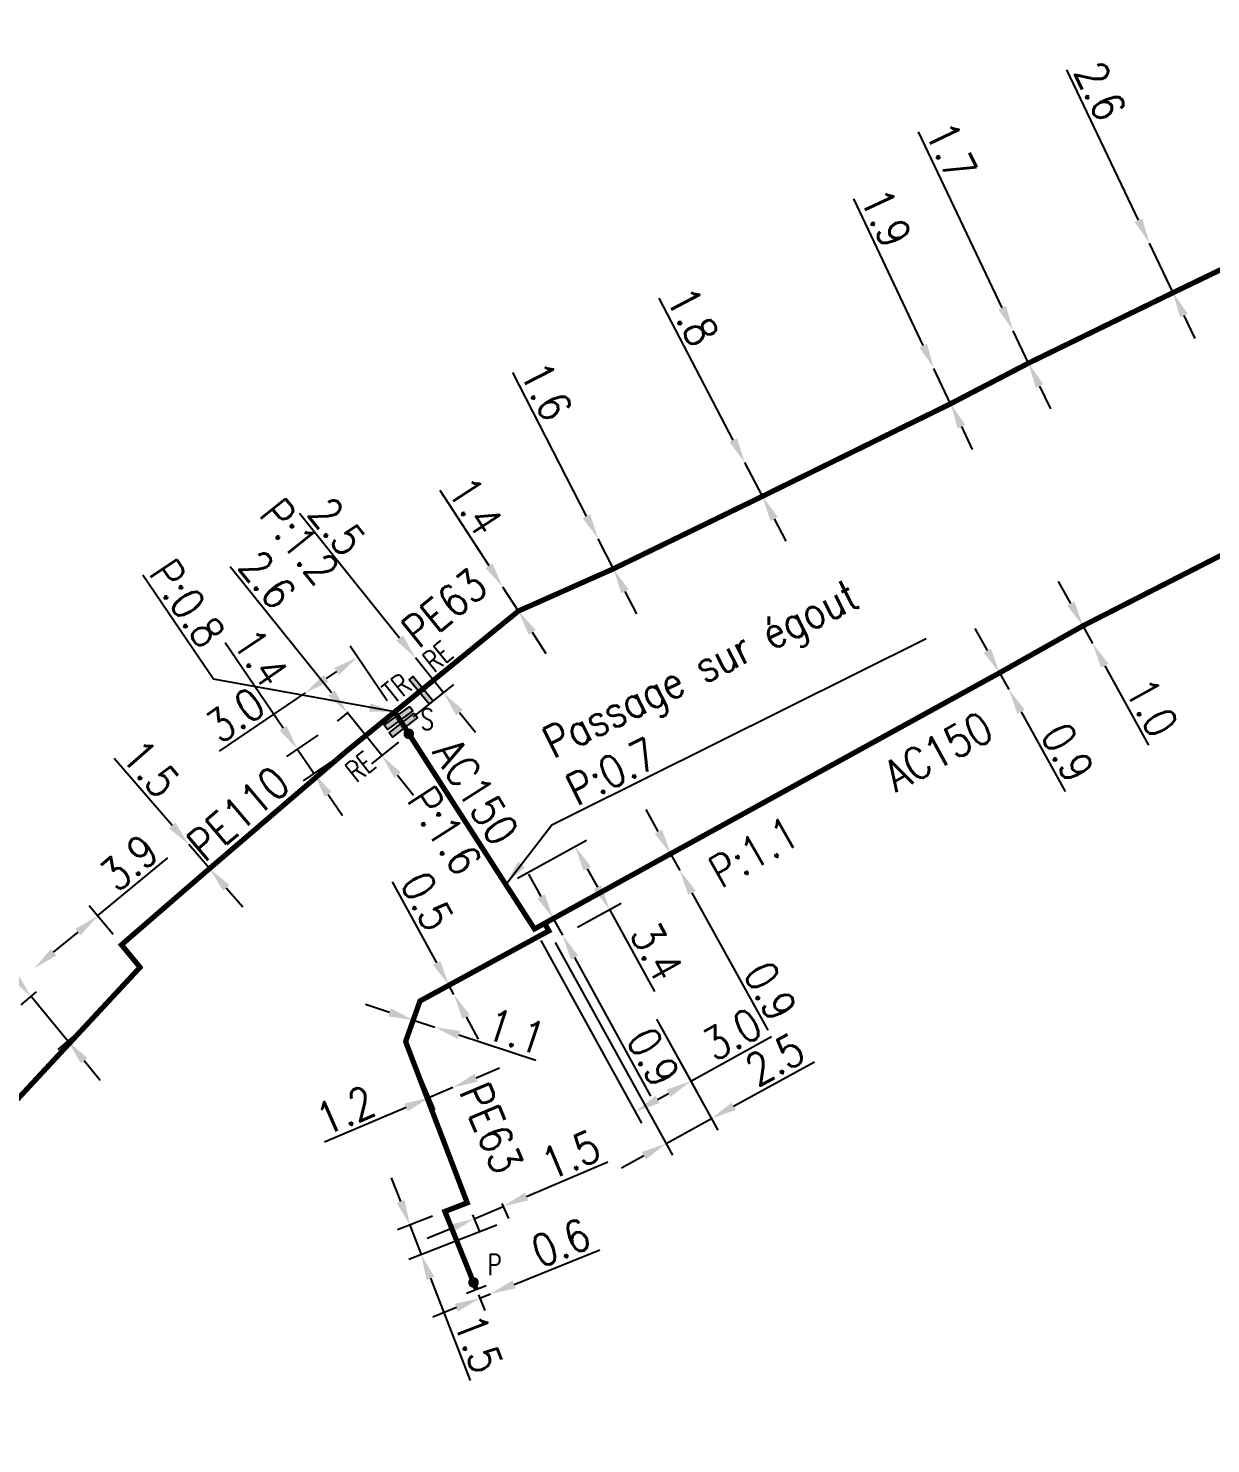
# Model space of a CAD drawing. Header units: millimetres. Extents: x 160996 to 162003, y 120996 to 122000.
# Drawn here: x 161482.6 to 161538.6, y 121454.3 to 121521.2 of the extents above; entities that cross this region are included whole.
import ezdxf
from ezdxf.enums import TextEntityAlignment as Align

# ---------------------------------------------------------------- set-up
doc = ezdxf.new("R2010")
doc.units = ezdxf.units.MM
doc.header["$PDMODE"] = 34
doc.linetypes.add('L_100_AP', pattern=[14, 10, -1.5, 1, -1.5])
doc.linetypes.add('L_100_PE', pattern=[14, 10, -1.5, 1, -1.5])
doc.layers.get('0').update_dxf_attribs({"linetype": 'CONTINUOUS'})
doc.layers.get('Defpoints').update_dxf_attribs({"linetype": 'CONTINUOUS'})
for name, color, linetype in [('L_140', 3, 'CONTINUOUS'), ('L_300', 7, 'CONTINUOUS'), ('L_340', 7, 'CONTINUOUS')]:
    doc.layers.add(name, color=color, linetype=linetype)
doc.styles.add('G_ROMANS', font='ROMANS.SHX', dxfattribs={"width": 0.75})
doc.styles.get("Standard").update_dxf_attribs({"font": 'romans.shx', "width": 0.85})
doc.dimstyles.get("Standard").update_dxf_attribs({"dimtxt": 1.5, "dimasz": 1.2, "dimexe": 0.625, "dimexo": 0.625, "dimgap": 0.25, "dimtad": 1, "dimdec": 1, "dimzin": 0, "dimdsep": 46, "dimtxsty": 'Standard', "dimcen": -0.5, "dimadec": 0, "dimazin": 0, "dimtfac": 1, "dimtdec": 1, "dimtmove": 0, "dimatfit": 3, "dimfxl": 0, "dimtolj": 1, "dimtzin": 0, "dimarcsym": 0})

# ---------------------------------------------------------------- blocks, each defined once
blk = doc.blocks.new('L_340_07')
at = {"color": 0, "linetype": 'Continuous', "const_width": 0.25, "flags": 128}
blk.add_lwpolyline([(0, 0), (0.35, 0)], dxfattribs=at)
at = {"color": 0, "linetype": 'Continuous', "flags": 128}
blk.add_lwpolyline([(0.35, -0.5), (0.35, 0.5)], dxfattribs=at)
at = {"color": 0, "linetype": 'Continuous', "width": 0.75, "flags": 3}
for tag, p in [('DEF_LEG', (0.723, -3.465)), ('DEF_COUP', (0.723, -5.965)), ('DEF_TYPE', (0.723, -8.465))]:
    blk.add_attdef(tag, text='', height=1.2, dxfattribs=at).set_placement(p, align=Align.MIDDLE)
blk = doc.blocks.new('L_340_20')
at = {"linetype": 'Continuous'}
blk.add_hatch(color=0, dxfattribs=at).paths.add_polyline_path([(0.125, 0.75), (-0.125, 0.75), (-0.125, -0.75), (0.125, -0.75)])
at = {"color": 0, "linetype": 'Continuous'}
blk.add_lwpolyline([(-0.125, 0.75), (0.125, 0.75), (0.125, -0.75), (-0.125, -0.75)], close=True, dxfattribs=at)
at = {"color": 0, "linetype": 'Continuous', "width": 0.75}
for tag, height, flags, p in [('RE', 1, 8, (0, 1.867)), ('DEF_LEG', 1.2, 3, (0, -5)), ('DEF_COUP', 1.2, 3, (0, -7.5)), ('DEF_TYPE', 1.2, 3, (0, -10))]:
    blk.add_attdef(tag, text='', height=height, dxfattribs=dict(at, flags=flags)).set_placement(p, align=Align.MIDDLE)
blk = doc.blocks.new('L_340_19')
at = {"linetype": 'Continuous'}
blk.add_hatch(color=0, dxfattribs=at).paths.add_polyline_path([(0.125, 0.75), (-0.125, 0.75), (-0.125, -0.75), (0.125, -0.75)])
at = {"color": 0, "linetype": 'Continuous'}
blk.add_lwpolyline([(-0.125, 0.75), (0.125, 0.75), (0.125, -0.75), (-0.125, -0.75)], close=True, dxfattribs=at)
at = {"color": 0, "linetype": 'Continuous', "width": 0.75}
for tag, height, flags, p in [('TR', 1, 8, (0, 1.981)), ('DEF_LEG', 1.2, 3, (0, -5)), ('DEF_COUP', 1.2, 3, (0, -7.5)), ('DEF_TYPE', 1.2, 3, (0, -10))]:
    blk.add_attdef(tag, text='', height=height, dxfattribs=dict(at, flags=flags)).set_placement(p, align=Align.MIDDLE)
blk = doc.blocks.new('*D924')
at = {"layer": 'Defpoints', "color": 0, "linetype": 'Continuous', "transparency": 16777216}
for p in [(161535.705, 121511.066), (161535.705, 121511.066), (161536.823, 121508.718)]:
    blk.add_point(p, dxfattribs=at)
at = {"layer": 'L_140', "color": 0, "linetype": 'Continuous', "lineweight": -2, "transparency": 16777216}
for p, q in [((161535.188, 121512.149), (161531.798, 121519.265)), ((161536.269, 121511.335), (161536.269, 121511.335)), ((161536.823, 121508.718), (161535.705, 121511.066)), ((161537.387, 121508.987), (161537.387, 121508.987)), ((161537.339, 121507.635), (161537.855, 121506.552))]:
    blk.add_line(p, q, dxfattribs=at)
at = {"layer": 'L_140', "color": 0, "linetype": 'Continuous', "transparency": 16777216}
for points in [[(161535.369, 121512.235), (161535.008, 121512.063), (161535.705, 121511.066)], [(161537.52, 121507.721), (161537.158, 121507.549), (161536.823, 121508.718)]]:
    blk.add_solid(points, dxfattribs=at)
at = {"layer": 'L_140', "color": 0, "linetype": 'Continuous', "transparency": 16777216, "insert": (161533.383, 121518.263), "char_height": 1.5, "attachment_point": 5, "rotation": 295.47544}
blk.add_mtext('\\A1;2.6', dxfattribs=at)
blk = doc.blocks.new('*D925')
at = {"layer": 'Defpoints', "color": 0, "linetype": 'Continuous', "transparency": 16777216}
for p in [(161529.257, 121506.921), (161529.257, 121506.921), (161529.987, 121505.386)]:
    blk.add_point(p, dxfattribs=at)
at = {"layer": 'L_140', "color": 0, "linetype": 'Continuous', "lineweight": -2, "transparency": 16777216}
for p, q in [((161528.741, 121508.004), (161524.777, 121516.336)), ((161528.693, 121506.652), (161528.693, 121506.652)), ((161529.987, 121505.386), (161529.257, 121506.921)), ((161529.423, 121505.117), (161529.423, 121505.117)), ((161530.503, 121504.302), (161531.019, 121503.218))]:
    blk.add_line(p, q, dxfattribs=at)
at = {"layer": 'L_140', "color": 0, "linetype": 'Continuous', "transparency": 16777216}
for points in [[(161528.922, 121508.09), (161528.561, 121507.918), (161529.257, 121506.921)], [(161530.684, 121504.388), (161530.322, 121504.216), (161529.987, 121505.386)]]:
    blk.add_solid(points, dxfattribs=at)
at = {"layer": 'L_140', "color": 0, "linetype": 'Continuous', "transparency": 16777216, "insert": (161526.322, 121515.416), "char_height": 1.5, "attachment_point": 5, "rotation": 295.44644}
blk.add_mtext('\\A1;1.7', dxfattribs=at)
blk = doc.blocks.new('*D926')
at = {"layer": 'Defpoints', "color": 0, "linetype": 'Continuous', "transparency": 16777216}
for p in [(161525.507, 121505.136), (161525.507, 121505.136), (161526.298, 121503.464)]:
    blk.add_point(p, dxfattribs=at)
at = {"layer": 'L_140', "color": 0, "linetype": 'Continuous', "lineweight": -2, "transparency": 16777216}
for p, q in [((161524.994, 121506.221), (161521.711, 121513.16)), ((161526.298, 121503.464), (161525.507, 121505.136)), ((161525.733, 121503.197), (161525.733, 121503.197)), ((161526.811, 121502.379), (161527.324, 121501.294))]:
    blk.add_line(p, q, dxfattribs=at)
at = {"layer": 'L_140', "color": 0, "linetype": 'Continuous', "transparency": 16777216}
for points in [[(161525.174, 121506.306), (161524.813, 121506.135), (161525.507, 121505.136)], [(161526.992, 121502.465), (161526.63, 121502.293), (161526.298, 121503.464)]]:
    blk.add_solid(points, dxfattribs=at)
at = {"layer": 'L_140', "color": 0, "linetype": 'Continuous', "transparency": 16777216, "insert": (161523.241, 121512.264), "char_height": 1.5, "attachment_point": 5, "rotation": 295.31591}
blk.add_mtext('\\A1;1.9', dxfattribs=at)
blk = doc.blocks.new('*D927')
at = {"layer": 'Defpoints', "color": 0, "linetype": 'Continuous', "transparency": 16777216}
for p in [(161516.557, 121500.678), (161516.557, 121500.678), (161517.388, 121499.082)]:
    blk.add_point(p, dxfattribs=at)
at = {"layer": 'L_140', "color": 0, "linetype": 'Continuous', "lineweight": -2, "transparency": 16777216}
for p, q in [((161516.003, 121501.743), (161512.507, 121508.462)), ((161517.388, 121499.082), (161516.557, 121500.678)), ((161517.942, 121498.017), (161518.496, 121496.953))]:
    blk.add_line(p, q, dxfattribs=at)
at = {"layer": 'L_140', "color": 0, "linetype": 'Continuous', "transparency": 16777216}
for points in [[(161516.181, 121501.835), (161515.826, 121501.65), (161516.557, 121500.678)], [(161518.119, 121498.109), (161517.765, 121497.925), (161517.388, 121499.082)]]:
    blk.add_solid(points, dxfattribs=at)
at = {"layer": 'L_140', "color": 0, "linetype": 'Continuous', "transparency": 16777216, "insert": (161514.084, 121507.597), "char_height": 1.5, "attachment_point": 5, "rotation": 297.49197}
blk.add_mtext('\\A1;1.8', dxfattribs=at)
blk = doc.blocks.new('*D928')
at = {"layer": 'Defpoints', "color": 0, "linetype": 'Continuous', "transparency": 16777216}
for p in [(161509.609, 121497.076), (161509.609, 121497.076), (161510.338, 121495.652)]:
    blk.add_point(p, dxfattribs=at)
at = {"layer": 'L_140', "color": 0, "linetype": 'Continuous', "lineweight": -2, "transparency": 16777216}
for p, q in [((161509.062, 121498.144), (161505.583, 121504.938)), ((161510.338, 121495.652), (161509.609, 121497.076)), ((161510.885, 121494.584), (161511.432, 121493.516))]:
    blk.add_line(p, q, dxfattribs=at)
at = {"layer": 'L_140', "color": 0, "linetype": 'Continuous', "transparency": 16777216}
for points in [[(161509.24, 121498.235), (161508.884, 121498.053), (161509.609, 121497.076)], [(161511.063, 121494.675), (161510.707, 121494.493), (161510.338, 121495.652)]]:
    blk.add_solid(points, dxfattribs=at)
at = {"layer": 'L_140', "color": 0, "linetype": 'Continuous', "transparency": 16777216, "insert": (161507.155, 121504.063), "char_height": 1.5, "attachment_point": 5, "rotation": 297.1117}
blk.add_mtext('\\A1;1.6', dxfattribs=at)
blk = doc.blocks.new('*D929')
at = {"layer": 'Defpoints', "color": 0, "linetype": 'Continuous', "transparency": 16777216}
for p in [(161505.104, 121494.785), (161505.104, 121494.785), (161505.84, 121493.653)]:
    blk.add_point(p, dxfattribs=at)
at = {"layer": 'L_140', "color": 0, "linetype": 'Continuous', "lineweight": -2, "transparency": 16777216}
for p, q in [((161504.451, 121495.792), (161502.137, 121499.357)), ((161505.84, 121493.653), (161505.104, 121494.785)), ((161505.315, 121493.313), (161505.315, 121493.313)), ((161506.493, 121492.647), (161507.146, 121491.64))]:
    blk.add_line(p, q, dxfattribs=at)
at = {"layer": 'L_140', "color": 0, "linetype": 'Continuous', "transparency": 16777216}
for points in [[(161504.619, 121495.901), (161504.283, 121495.683), (161505.104, 121494.785)], [(161506.661, 121492.755), (161506.325, 121492.538), (161505.84, 121493.653)]]:
    blk.add_solid(points, dxfattribs=at)
at = {"layer": 'L_140', "color": 0, "linetype": 'Continuous', "transparency": 16777216, "insert": (161503.806, 121498.622), "char_height": 1.5, "attachment_point": 5, "rotation": 302.99059}
blk.add_mtext('\\A1;1.4', dxfattribs=at)
blk = doc.blocks.new('*D930')
at = {"layer": 'Defpoints', "color": 0, "linetype": 'Continuous', "transparency": 16777216}
for p in [(161496.865, 121488.135), (161495.377, 121487.123), (161497.652, 121486.977)]:
    blk.add_point(p, dxfattribs=at)
at = {"layer": 'L_140', "color": 0, "linetype": 'Continuous', "lineweight": -2, "transparency": 16777216}
for p, q in [((161494.702, 121488.115), (161491.962, 121492.143)), ((161496.348, 121487.783), (161494.86, 121486.771)), ((161496.164, 121485.965), (161495.377, 121487.123)), ((161497.135, 121486.626), (161495.648, 121485.614)), ((161496.839, 121484.973), (161497.514, 121483.981))]:
    blk.add_line(p, q, dxfattribs=at)
at = {"layer": 'L_140', "color": 0, "linetype": 'Continuous', "transparency": 16777216}
for points in [[(161494.867, 121488.228), (161494.537, 121488.003), (161495.377, 121487.123)], [(161497.005, 121485.086), (161496.674, 121484.861), (161496.164, 121485.965)]]:
    blk.add_solid(points, dxfattribs=at)
at = {"layer": 'L_140', "color": 0, "linetype": 'Continuous', "transparency": 16777216, "insert": (161493.646, 121491.445), "char_height": 1.5, "attachment_point": 5, "rotation": 304.22607}
blk.add_mtext('\\A1;1.4', dxfattribs=at)
blk = doc.blocks.new('*D931')
at = {"layer": 'Defpoints', "color": 0, "linetype": 'Continuous', "transparency": 16777216}
for p in [(161490.24, 121482.601), (161490.24, 121482.601), (161491.223, 121481.468)]:
    blk.add_point(p, dxfattribs=at)
at = {"layer": 'L_140', "color": 0, "linetype": 'Continuous', "lineweight": -2, "transparency": 16777216}
for p, q in [((161489.454, 121483.508), (161486.71, 121486.673)), ((161491.223, 121481.468), (161490.24, 121482.601)), ((161492.009, 121480.561), (161492.795, 121479.654))]:
    blk.add_line(p, q, dxfattribs=at)
at = {"layer": 'L_140', "color": 0, "linetype": 'Continuous', "transparency": 16777216}
for points in [[(161489.605, 121483.639), (161489.303, 121483.377), (161490.24, 121482.601)], [(161492.16, 121480.692), (161491.857, 121480.43), (161491.223, 121481.468)]]:
    blk.add_solid(points, dxfattribs=at)
at = {"layer": 'L_140', "color": 0, "linetype": 'Continuous', "transparency": 16777216, "insert": (161488.445, 121486.199), "char_height": 1.5, "attachment_point": 5, "rotation": 310.92167}
blk.add_mtext('\\A1;1.5', dxfattribs=at)
blk = doc.blocks.new('*D932')
at = {"layer": 'Defpoints', "color": 0, "linetype": 'Continuous', "transparency": 16777216}
for p in [(161487.054, 121477.859), (161482.919, 121476.74), (161482.919, 121476.74)]:
    blk.add_point(p, dxfattribs=at)
at = {"layer": 'L_140', "color": 0, "linetype": 'Continuous', "lineweight": -2, "transparency": 16777216}
for p, q in [((161485.925, 121479.225), (161489.247, 121481.971)), ((161486.656, 121478.34), (161485.527, 121479.707)), ((161483.844, 121477.505), (161485, 121478.461))]:
    blk.add_line(p, q, dxfattribs=at)
at = {"layer": 'L_140', "color": 0, "linetype": 'Continuous', "transparency": 16777216}
for points in [[(161484.872, 121478.615), (161485.127, 121478.306), (161485.925, 121479.225)], [(161483.716, 121477.659), (161483.971, 121477.351), (161482.919, 121476.74)]]:
    blk.add_solid(points, dxfattribs=at)
at = {"layer": 'L_140', "color": 0, "linetype": 'Continuous', "transparency": 16777216, "insert": (161487.412, 121481.751), "char_height": 1.5, "attachment_point": 5, "rotation": 39.57509}
blk.add_mtext('\\A1;3.9', dxfattribs=at)
blk = doc.blocks.new('*D933')
at = {"layer": 'Defpoints', "color": 0, "linetype": 'Continuous', "transparency": 16777216}
for p in [(161483.503, 121476.033), (161482.767, 121475.424), (161485.255, 121473.914)]:
    blk.add_point(p, dxfattribs=at)
at = {"layer": 'L_140', "color": 0, "linetype": 'Continuous', "lineweight": -2, "transparency": 16777216}
for p, q in [((161482.002, 121476.349), (161477.388, 121481.932)), ((161483.022, 121475.635), (161482.285, 121475.026)), ((161484.519, 121473.305), (161482.767, 121475.424)), ((161484.774, 121473.515), (161484.037, 121472.906)), ((161485.283, 121472.38), (161486.048, 121471.455))]:
    blk.add_line(p, q, dxfattribs=at)
at = {"layer": 'L_140', "color": 0, "linetype": 'Continuous', "transparency": 16777216}
for points in [[(161482.156, 121476.477), (161481.848, 121476.222), (161482.767, 121475.424)], [(161485.437, 121472.507), (161485.129, 121472.252), (161484.519, 121473.305)]]:
    blk.add_solid(points, dxfattribs=at)
at = {"layer": 'L_140', "color": 0, "linetype": 'Continuous', "transparency": 16777216, "insert": (161479.169, 121481.347), "char_height": 1.5, "attachment_point": 5, "rotation": 309.57509}
blk.add_mtext('\\A1;2.8', dxfattribs=at)
blk = doc.blocks.new('*D939')
at = {"layer": 'Defpoints', "color": 0, "linetype": 'Continuous', "transparency": 16777216}
for p in [(161495.743, 121489.782), (161495.743, 121489.782), (161499.986, 121488.88)]:
    blk.add_point(p, dxfattribs=at)
at = {"layer": 'L_140', "color": 0, "linetype": 'Continuous', "lineweight": -2, "transparency": 16777216}
for p, q in [((161499.635, 121489.397), (161497.873, 121491.987)), ((161497.232, 121490.795), (161496.735, 121490.457)), ((161495.743, 121489.782), (161491.685, 121487.022))]:
    blk.add_line(p, q, dxfattribs=at)
at = {"layer": 'L_140', "color": 0, "linetype": 'Continuous', "transparency": 16777216}
for points in [[(161497.12, 121490.961), (161497.345, 121490.63), (161498.224, 121491.47)], [(161496.622, 121490.622), (161496.847, 121490.292), (161495.743, 121489.782)]]:
    blk.add_solid(points, dxfattribs=at)
at = {"layer": 'L_140', "color": 0, "linetype": 'Continuous', "transparency": 16777216, "insert": (161492.434, 121488.741), "char_height": 1.5, "attachment_point": 5, "rotation": 34.22607}
blk.add_mtext('\\A1;3.0', dxfattribs=at)
blk = doc.blocks.new('*D955')
at = {"layer": 'Defpoints', "color": 0, "linetype": 'Continuous', "transparency": 16777216}
for p in [(161532.562, 121492.954), (161533.019, 121492.121), (161533.019, 121492.121)]:
    blk.add_point(p, dxfattribs=at)
at = {"layer": 'L_140', "color": 0, "linetype": 'Continuous', "lineweight": -2, "transparency": 16777216}
for p, q in [((161531.986, 121494.006), (161531.409, 121495.059)), ((161533.11, 121493.254), (161533.11, 121493.254)), ((161532.562, 121492.954), (161533.019, 121492.121)), ((161533.567, 121492.421), (161533.567, 121492.421)), ((161533.595, 121491.068), (161535.656, 121487.304))]:
    blk.add_line(p, q, dxfattribs=at)
at = {"layer": 'L_140', "color": 0, "linetype": 'Continuous', "transparency": 16777216}
for points in [[(161532.161, 121494.103), (161531.81, 121493.91), (161532.562, 121492.954)], [(161533.77, 121491.164), (161533.419, 121490.972), (161533.019, 121492.121)]]:
    blk.add_solid(points, dxfattribs=at)
at = {"layer": 'L_140', "color": 0, "linetype": 'Continuous', "transparency": 16777216, "insert": (161535.816, 121489.095), "char_height": 1.5, "attachment_point": 5, "rotation": 298.70495}
blk.add_mtext('\\A1;1.0', dxfattribs=at)
blk = doc.blocks.new('*D956')
at = {"layer": 'Defpoints', "color": 0, "linetype": 'Continuous', "transparency": 16777216}
for p in [(161528.615, 121490.73), (161529.049, 121489.942), (161529.049, 121489.942)]:
    blk.add_point(p, dxfattribs=at)
at = {"layer": 'L_140', "color": 0, "linetype": 'Continuous', "lineweight": -2, "transparency": 16777216}
for p, q in [((161528.035, 121491.781), (161527.455, 121492.831)), ((161528.615, 121490.73), (161529.049, 121489.942)), ((161528.067, 121490.428), (161528.067, 121490.428)), ((161529.629, 121488.891), (161531.711, 121485.117))]:
    blk.add_line(p, q, dxfattribs=at)
at = {"layer": 'L_140', "color": 0, "linetype": 'Continuous', "transparency": 16777216}
for points in [[(161528.21, 121491.877), (161527.86, 121491.684), (161528.615, 121490.73)], [(161529.804, 121488.988), (161529.454, 121488.795), (161529.049, 121489.942)]]:
    blk.add_solid(points, dxfattribs=at)
at = {"layer": 'L_140', "color": 0, "linetype": 'Continuous', "transparency": 16777216, "insert": (161531.836, 121486.962), "char_height": 1.5, "attachment_point": 5, "rotation": 298.88502}
blk.add_mtext('\\A1;0.9', dxfattribs=at)
blk = doc.blocks.new('*D957')
at = {"layer": 'Defpoints', "color": 0, "linetype": 'Continuous', "transparency": 16777216}
for p in [(161513.042, 121482.165), (161513.477, 121481.376), (161513.477, 121481.376)]:
    blk.add_point(p, dxfattribs=at)
at = {"layer": 'L_140', "color": 0, "linetype": 'Continuous', "lineweight": -2, "transparency": 16777216}
for p, q in [((161512.462, 121483.215), (161511.883, 121484.266)), ((161513.042, 121482.165), (161513.477, 121481.376)), ((161513.589, 121482.466), (161513.589, 121482.466)), ((161514.024, 121481.678), (161514.024, 121481.678)), ((161514.056, 121480.326), (161517.644, 121473.823))]:
    blk.add_line(p, q, dxfattribs=at)
at = {"layer": 'L_140', "color": 0, "linetype": 'Continuous', "transparency": 16777216}
for points in [[(161512.637, 121483.312), (161512.287, 121483.119), (161513.042, 121482.165)], [(161514.232, 121480.422), (161513.881, 121480.229), (161513.477, 121481.376)]]:
    blk.add_solid(points, dxfattribs=at)
at = {"layer": 'L_140', "color": 0, "linetype": 'Continuous', "transparency": 16777216, "insert": (161517.768, 121475.668), "char_height": 1.5, "attachment_point": 5, "rotation": 298.88672}
blk.add_mtext('\\A1;0.9', dxfattribs=at)
blk = doc.blocks.new('*D958')
at = {"layer": 'Defpoints', "color": 0, "linetype": 'Continuous', "transparency": 16777216}
for p in [(161507.279, 121478.52), (161512.081, 121474.885), (161514.974, 121469.637)]:
    blk.add_point(p, dxfattribs=at)
at = {"layer": 'L_140', "color": 0, "linetype": 'Continuous', "lineweight": -2, "transparency": 16777216}
for p, q in [((161507.581, 121477.972), (161513.13, 121467.907)), ((161512.382, 121474.338), (161515.276, 121469.09)), ((161516.025, 121470.216), (161519.853, 121472.327)), ((161512.829, 121468.454), (161514.974, 121469.637)), ((161511.778, 121467.875), (161510.727, 121467.295))]:
    blk.add_line(p, q, dxfattribs=at)
at = {"layer": 'L_140', "color": 0, "linetype": 'Continuous', "transparency": 16777216}
for points in [[(161515.928, 121470.391), (161516.122, 121470.041), (161514.974, 121469.637)], [(161511.681, 121468.05), (161511.874, 121467.7), (161512.829, 121468.454)]]:
    blk.add_solid(points, dxfattribs=at)
at = {"layer": 'L_140', "color": 0, "linetype": 'Continuous', "transparency": 16777216, "insert": (161517.982, 121472.437), "char_height": 1.5, "attachment_point": 5, "rotation": 28.86822}
blk.add_mtext('\\A1;2.5', dxfattribs=at)
blk = doc.blocks.new('*D959')
at = {"layer": 'Defpoints', "color": 0, "linetype": 'Continuous', "transparency": 16777216}
for p in [(161506.602, 121478.61), (161512.081, 121474.885), (161513.996, 121471.411)]:
    blk.add_point(p, dxfattribs=at)
at = {"layer": 'L_140', "color": 0, "linetype": 'Continuous', "lineweight": -2, "transparency": 16777216}
for p, q in [((161506.903, 121478.063), (161511.671, 121469.415)), ((161512.382, 121474.338), (161514.298, 121470.863)), ((161513.996, 121471.411), (161517.825, 121473.521)), ((161512.42, 121470.542), (161512.945, 121470.831))]:
    blk.add_line(p, q, dxfattribs=at)
at = {"layer": 'L_140', "color": 0, "linetype": 'Continuous', "transparency": 16777216}
for points in [[(161512.849, 121471.006), (161513.042, 121470.656), (161513.996, 121471.411)], [(161512.324, 121470.717), (161512.517, 121470.366), (161511.369, 121469.962)]]:
    blk.add_solid(points, dxfattribs=at)
at = {"layer": 'L_140', "color": 0, "linetype": 'Continuous', "transparency": 16777216, "insert": (161515.953, 121473.631), "char_height": 1.5, "attachment_point": 5, "rotation": 28.86822}
blk.add_mtext('\\A1;3.0', dxfattribs=at)
blk = doc.blocks.new('*D960')
at = {"layer": 'Defpoints', "color": 0, "linetype": 'Continuous', "transparency": 16777216}
for p in [(161502.551, 121475.945), (161502.79, 121475.506), (161502.79, 121475.506)]:
    blk.add_point(p, dxfattribs=at)
at = {"layer": 'L_140', "color": 0, "linetype": 'Continuous', "lineweight": -2, "transparency": 16777216}
for p, q in [((161501.977, 121476.999), (161499.886, 121480.838)), ((161502.79, 121475.506), (161502.551, 121475.945)), ((161503.364, 121474.452), (161503.938, 121473.398))]:
    blk.add_line(p, q, dxfattribs=at)
at = {"layer": 'L_140', "color": 0, "linetype": 'Continuous', "transparency": 16777216}
for points in [[(161502.153, 121477.094), (161501.801, 121476.903), (161502.551, 121475.945)], [(161503.539, 121474.547), (161503.188, 121474.356), (161502.79, 121475.506)]]:
    blk.add_solid(points, dxfattribs=at)
at = {"layer": 'L_140', "color": 0, "linetype": 'Continuous', "transparency": 16777216, "insert": (161501.523, 121479.923), "char_height": 1.5, "attachment_point": 5, "rotation": 298.56986}
blk.add_mtext('\\A1;0.5', dxfattribs=at)
blk = doc.blocks.new('*D961')
at = {"layer": 'Defpoints', "color": 0, "linetype": 'Continuous', "transparency": 16777216}
for p in [(161501.18, 121475.198), (161501.881, 121473.964), (161501.881, 121473.964)]:
    blk.add_point(p, dxfattribs=at)
at = {"layer": 'L_140', "color": 0, "linetype": 'Continuous', "lineweight": -2, "transparency": 16777216}
for p, q in [((161499.742, 121474.662), (161498.602, 121475.034)), ((161500.986, 121474.604), (161500.689, 121473.696)), ((161500.883, 121474.29), (161501.881, 121473.964)), ((161503.022, 121473.592), (161506.659, 121472.406))]:
    blk.add_line(p, q, dxfattribs=at)
at = {"layer": 'L_140', "color": 0, "linetype": 'Continuous', "transparency": 16777216}
for points in [[(161499.804, 121474.852), (161499.68, 121474.472), (161500.883, 121474.29)], [(161503.084, 121473.782), (161502.96, 121473.402), (161501.881, 121473.964)]]:
    blk.add_solid(points, dxfattribs=at)
at = {"layer": 'L_140', "color": 0, "linetype": 'Continuous', "transparency": 16777216, "insert": (161505.721, 121473.763), "char_height": 1.5, "attachment_point": 5, "rotation": 341.93186}
blk.add_mtext('\\A1;1.1', dxfattribs=at)
blk = doc.blocks.new('*D962')
at = {"layer": 'Defpoints', "color": 0, "linetype": 'Continuous', "transparency": 16777216}
for p in [(161500.502, 121473.279), (161502.732, 121471.1), (161502.732, 121471.1)]:
    blk.add_point(p, dxfattribs=at)
at = {"layer": 'L_140', "color": 0, "linetype": 'Continuous', "lineweight": -2, "transparency": 16777216}
for p, q in [((161500.746, 121472.704), (161501.872, 121470.056)), ((161503.836, 121471.57), (161504.94, 121472.039)), ((161502.732, 121471.1), (161501.627, 121470.631)), ((161500.523, 121470.162), (161496.667, 121468.524))]:
    blk.add_line(p, q, dxfattribs=at)
at = {"layer": 'L_140', "color": 0, "linetype": 'Continuous', "transparency": 16777216}
for points in [[(161503.758, 121471.754), (161503.914, 121471.386), (161502.732, 121471.1)], [(161500.445, 121470.346), (161500.601, 121469.978), (161501.627, 121470.631)]]:
    blk.add_solid(points, dxfattribs=at)
at = {"layer": 'L_140', "color": 0, "linetype": 'Continuous', "transparency": 16777216, "insert": (161497.652, 121470.028), "char_height": 1.5, "attachment_point": 5, "rotation": 23.02031}
blk.add_mtext('\\A1;1.2', dxfattribs=at)
blk = doc.blocks.new('*D963')
at = {"layer": 'Defpoints', "color": 0, "linetype": 'Continuous', "transparency": 16777216}
for p in [(161502.362, 121465.241), (161505.404, 121464.811), (161501.243, 121463.199)]:
    blk.add_point(p, dxfattribs=at)
at = {"layer": 'L_140', "color": 0, "linetype": 'Continuous', "lineweight": -2, "transparency": 16777216}
for p, q in [((161500.268, 121465.717), (161499.834, 121466.836)), ((161501.779, 121465.015), (161500.118, 121464.372)), ((161504.821, 121464.585), (161500.66, 121462.974)), ((161500.701, 121464.598), (161501.243, 121463.199)), ((161501.677, 121462.08), (161503.553, 121457.236))]:
    blk.add_line(p, q, dxfattribs=at)
at = {"layer": 'L_140', "color": 0, "linetype": 'Continuous', "transparency": 16777216}
for points in [[(161500.454, 121465.789), (161500.081, 121465.645), (161500.701, 121464.598)], [(161501.863, 121462.153), (161501.49, 121462.008), (161501.243, 121463.199)]]:
    blk.add_solid(points, dxfattribs=at)
at = {"layer": 'L_140', "color": 0, "linetype": 'Continuous', "transparency": 16777216, "insert": (161503.946, 121458.991), "char_height": 1.5, "attachment_point": 5, "rotation": 291.1741}
blk.add_mtext('\\A1;1.5', dxfattribs=at)
blk = doc.blocks.new('*D964')
at = {"layer": 'Defpoints', "color": 0, "linetype": 'Continuous', "transparency": 16777216}
for p in [(161504.817, 121466.192), (161503.418, 121465.65), (161505.12, 121465.48)]:
    blk.add_point(p, dxfattribs=at)
at = {"layer": 'L_140', "color": 0, "linetype": 'Continuous', "lineweight": -2, "transparency": 16777216}
for p, q in [((161506.224, 121465.949), (161510.08, 121467.587)), ((161503.662, 121465.075), (161503.984, 121464.318)), ((161503.739, 121464.893), (161505.12, 121465.48)), ((161505.061, 121465.617), (161505.364, 121464.905)), ((161502.635, 121464.424), (161501.53, 121463.955))]:
    blk.add_line(p, q, dxfattribs=at)
at = {"layer": 'L_140', "color": 0, "linetype": 'Continuous', "transparency": 16777216}
for points in [[(161506.146, 121466.133), (161506.302, 121465.765), (161505.12, 121465.48)], [(161502.557, 121464.608), (161502.713, 121464.24), (161503.739, 121464.893)]]:
    blk.add_solid(points, dxfattribs=at)
at = {"layer": 'L_140', "color": 0, "linetype": 'Continuous', "transparency": 16777216, "insert": (161508.313, 121467.923), "char_height": 1.5, "attachment_point": 5, "rotation": 23.02031}
blk.add_mtext('\\A1;1.5', dxfattribs=at)
blk = doc.blocks.new('*D965')
at = {"layer": 'Defpoints', "color": 0, "linetype": 'Continuous', "transparency": 16777216}
for p in [(161503.716, 121461.882), (161504.527, 121461.343), (161504.527, 121461.343)]:
    blk.add_point(p, dxfattribs=at)
at = {"layer": 'L_340', "color": 0, "linetype": 'Continuous', "lineweight": -2, "transparency": 16777216}
for p, q in [((161505.64, 121461.792), (161509.694, 121463.427)), ((161503.95, 121461.302), (161504.25, 121460.558)), ((161504.017, 121461.138), (161504.527, 121461.343)), ((161502.904, 121460.689), (161501.791, 121460.24))]:
    blk.add_line(p, q, dxfattribs=at)
at = {"layer": 'L_340', "color": 0, "linetype": 'Continuous', "transparency": 16777216}
for points in [[(161505.565, 121461.978), (161505.714, 121461.607), (161504.527, 121461.343)], [(161502.829, 121460.874), (161502.978, 121460.503), (161504.017, 121461.138)]]:
    blk.add_solid(points, dxfattribs=at)
at = {"layer": 'L_340', "color": 0, "linetype": 'Continuous', "transparency": 16777216, "insert": (161507.849, 121463.761), "char_height": 1.5, "attachment_point": 5, "rotation": 21.9647}
blk.add_mtext('\\A1;0.6', dxfattribs=at)
blk = doc.blocks.new('*D966')
at = {"layer": 'Defpoints', "color": 0, "linetype": 'Continuous', "transparency": 16777216}
for p in [(161498.268, 121489.263), (161497.744, 121488.842), (161500.653, 121487.844)]:
    blk.add_point(p, dxfattribs=at)
at = {"layer": 'L_300', "color": 0, "linetype": 'Continuous', "lineweight": -2, "transparency": 16777216}
for p, q in [((161496.992, 121489.777), (161492.191, 121495.748)), ((161497.781, 121488.871), (161497.257, 121488.45)), ((161499.373, 121486.815), (161497.744, 121488.842)), ((161500.166, 121487.453), (161498.886, 121486.424)), ((161500.125, 121485.88), (161500.876, 121484.945))]:
    blk.add_line(p, q, dxfattribs=at)
at = {"layer": 'L_300', "color": 0, "linetype": 'Continuous', "transparency": 16777216}
for points in [[(161497.148, 121489.902), (161496.836, 121489.651), (161497.744, 121488.842)], [(161500.28, 121486.005), (161499.969, 121485.755), (161499.373, 121486.815)]]:
    blk.add_solid(points, dxfattribs=at)
at = {"layer": 'L_300', "color": 0, "linetype": 'Continuous', "transparency": 16777216, "insert": (161493.964, 121495.139), "char_height": 1.5, "attachment_point": 5, "rotation": 308.79724}
blk.add_mtext('\\A1;2.6', dxfattribs=at)
blk = doc.blocks.new('*D967')
at = {"layer": 'Defpoints', "color": 0, "linetype": 'Continuous', "transparency": 16777216}
for p in [(161500.972, 121491.437), (161500.972, 121491.437), (161500.391, 121488.252)]:
    blk.add_point(p, dxfattribs=at)
at = {"layer": 'L_340', "color": 0, "linetype": 'Continuous', "lineweight": -2, "transparency": 16777216}
for p, q in [((161500.22, 121492.372), (161495.486, 121498.262)), ((161502.299, 121489.786), (161500.972, 121491.437)), ((161500.878, 121488.643), (161502.786, 121490.178)), ((161503.051, 121488.851), (161503.803, 121487.916))]:
    blk.add_line(p, q, dxfattribs=at)
at = {"layer": 'L_340', "color": 0, "linetype": 'Continuous', "transparency": 16777216}
for points in [[(161500.376, 121492.498), (161500.064, 121492.247), (161500.972, 121491.437)], [(161503.207, 121488.976), (161502.895, 121488.726), (161502.299, 121489.786)]]:
    blk.add_solid(points, dxfattribs=at)
at = {"layer": 'L_340', "color": 0, "linetype": 'Continuous', "transparency": 16777216, "insert": (161497.259, 121497.652), "char_height": 1.5, "attachment_point": 5, "rotation": 308.79724}
blk.add_mtext('\\A1;2.5', dxfattribs=at)
blk = doc.blocks.new('L_300_11')
at = {"color": 0, "linetype": 'Continuous', "const_width": 0.248, "flags": 128}
blk.add_lwpolyline([(-0.126, 0, 1), (0.126, 0, 1)], format="xyb", close=True, dxfattribs=at)
at = {"linetype": 'Continuous', "style": 'G_ROMANS', "width": 0.75}
blk.add_attdef('S', text='', height=1, dxfattribs=at).set_placement((0, 1.35), align=Align.MIDDLE_CENTER)
at = {"color": 0, "linetype": 'Continuous', "width": 0.75, "flags": 3}
for tag, p in [('DEF_LEG', (0, -5)), ('DEF_COUP', (0, -7.5)), ('DEF_TYPE', (0, -10))]:
    blk.add_attdef(tag, text='', height=1.2, dxfattribs=at).set_placement(p, align=Align.MIDDLE)
blk = doc.blocks.new('*D1531')
at = {"layer": 'Defpoints', "color": 0, "linetype": 'Continuous', "transparency": 16777216}
for p in [(161505.242, 121480.716), (161510.155, 121479.532), (161508.09, 121478.4)]:
    blk.add_point(p, dxfattribs=at)
at = {"layer": 'L_140', "color": 0, "linetype": 'Continuous', "lineweight": -2, "transparency": 16777216}
for p, q in [((161505.79, 121481.016), (161509.069, 121482.814)), ((161509.098, 121481.461), (161509.579, 121480.584)), ((161508.638, 121478.7), (161510.703, 121479.833)), ((161510.155, 121479.532), (161512.286, 121475.646))]:
    blk.add_line(p, q, dxfattribs=at)
at = {"layer": 'L_140', "color": 0, "linetype": 'Continuous', "transparency": 16777216}
for points in [[(161509.273, 121481.557), (161508.922, 121481.365), (161508.521, 121482.513)], [(161509.754, 121480.68), (161509.403, 121480.488), (161510.155, 121479.532)]]:
    blk.add_solid(points, dxfattribs=at)
at = {"layer": 'L_140', "color": 0, "linetype": 'Continuous', "transparency": 16777216, "insert": (161512.386, 121477.543), "char_height": 1.5, "attachment_point": 5, "rotation": 298.73216}
blk.add_mtext('\\A1;3.4', dxfattribs=at)
blk = doc.blocks.new('*D711')
at = {"layer": 'Defpoints', "color": 0, "linetype": 'Continuous', "transparency": 16777216}
for p in [(161507.083, 121478.876), (161507.925, 121478.309), (161507.925, 121478.309)]:
    blk.add_point(p, dxfattribs=at)
at = {"layer": 'L_140', "color": 0, "linetype": 'Continuous', "lineweight": -2, "transparency": 16777216}
for p, q in [((161506.915, 121480.152), (161506.338, 121481.204)), ((161507.631, 121479.176), (161508.04, 121479.4)), ((161507.492, 121479.1), (161507.925, 121478.309)), ((161508.502, 121477.257), (161512.096, 121470.702))]:
    blk.add_line(p, q, dxfattribs=at)
at = {"layer": 'L_140', "color": 0, "linetype": 'Continuous', "transparency": 16777216}
for points in [[(161507.09, 121480.248), (161506.74, 121480.056), (161507.492, 121479.1)], [(161508.677, 121477.353), (161508.327, 121477.161), (161507.925, 121478.309)]]:
    blk.add_solid(points, dxfattribs=at)
at = {"layer": 'L_140', "color": 0, "linetype": 'Continuous', "transparency": 16777216, "insert": (161512.225, 121472.547), "char_height": 1.5, "attachment_point": 5, "rotation": 298.73216}
blk.add_mtext('\\A1;0.9', dxfattribs=at)
blk = doc.blocks.new('L_300_12')
at = {"color": 0, "linetype": 'Continuous', "const_width": 0.248, "flags": 128}
blk.add_lwpolyline([(-0.126, 0, 1), (0.126, 0, 1)], format="xyb", close=True, dxfattribs=at)
at = {"linetype": 'Continuous', "style": 'G_ROMANS', "width": 0.75}
blk.add_attdef('P', text='', height=1, dxfattribs=at).set_placement((0, 1.331), align=Align.MIDDLE_CENTER)
at = {"color": 0, "linetype": 'Continuous', "width": 0.75, "flags": 3}
for tag, p in [('DEF_LEG', (0, -5)), ('DEF_COUP', (0, -7.5)), ('DEF_TYPE', (0, -10))]:
    blk.add_attdef(tag, text='', height=1.2, dxfattribs=at).set_placement(p, align=Align.MIDDLE)

msp = doc.modelspace()

# ---------------------------------------------------------------- linework, layer by layer
at = {"layer": 'L_140', "linetype": 'L_100_AP', "const_width": 0.25, "flags": 128}
msp.add_lwpolyline([(161500.171, 121488.593), (161505.242, 121480.716), (161506.602, 121478.61), (161506.602, 121478.61), (161507.083, 121478.876), (161513.042, 121482.165), (161528.615, 121490.73), (161532.562, 121492.954), (161540.506, 121497.008), (161544.829, 121499.128), (161550.668, 121502.048), (161559.542, 121506.338), (161565.244, 121509.122), (161573.046, 121513.083), (161582.855, 121517.836), (161586.997, 121519.688), (161596.537, 121524.085), (161605.139, 121527.941), (161625.504, 121537.443), (161627.886, 121538.53), (161640.553, 121547.713), (161656.201, 121559.321), (161656.201, 121559.321), (161670.295, 121570.48), (161670.295, 121570.48), (161670.295, 121570.48), (161672.049, 121572.062), (161674.749, 121574.284), (161682.819, 121580.869), (161684.138, 121583.078), (161685.288, 121584), (161685.288, 121584)], dxfattribs=at)
at = {"layer": 'L_140', "linetype": 'L_100_PE', "const_width": 0.25, "flags": 128}
for points in [[(161664.842, 121583.014), (161658.411, 121578.131), (161658.411, 121578.131), (161649.346, 121571.115), (161639.579, 121563.319), (161628.92, 121555.841), (161617.346, 121549.181), (161605.135, 121543.071), (161594.855, 121537.793), (161594.401, 121536.747), (161584.471, 121531.726), (161583.959, 121532.084), (161580.34, 121530.338), (161567.694, 121523.998), (161556.439, 121518.526), (161544.559, 121512.444), (161536.823, 121508.718), (161529.987, 121505.386), (161526.298, 121503.464), (161517.388, 121499.082), (161510.338, 121495.652), (161505.84, 121493.653), (161501.238, 121489.901), (161499.986, 121488.88), (161497.652, 121486.977), (161491.223, 121481.468), (161487.054, 121477.859), (161487.933, 121476.795), (161485.255, 121473.914), (161481.888, 121470.289), (161473.481, 121462.449), (161470.529, 121459.713), (161469.256, 121458.399), (161468.468, 121459.18), (161467.061, 121457.759), (161458.994, 121449.769), (161458.994, 121449.769), (161455.791, 121446.313), (161449.044, 121441.325), (161443.227, 121437.489)], [(161499.986, 121488.88), (161500.171, 121488.593)], [(161503.716, 121461.882), (161502.362, 121465.241), (161503.418, 121465.65), (161500.502, 121473.279), (161500.502, 121473.279), (161501.18, 121475.198), (161501.18, 121475.198), (161502.551, 121475.945), (161507.279, 121478.52), (161507.083, 121478.876)]]:
    msp.add_lwpolyline(points, dxfattribs=at)

# ---------------------------------------------------------------- block references
at = {"layer": 'L_300'}
ref = msp.add_blockref('L_300_11', (161500.653, 121487.844), dxfattribs=dict(at, rotation=302.771042312371))
ref.add_attrib('S', 'S', dxfattribs={"layer": '0', "linetype": 'Continuous', "height": 1, "style": 'G_ROMANS', "width": 0.75}).set_placement((161501.522, 121488.533), align=Align.MIDDLE_CENTER)
at = {"layer": 'L_300', "ltscale": 0.5}
ref = msp.add_blockref('L_300_12', (161503.716, 121461.882), dxfattribs=dict(at, rotation=291.964703301219))
ref.add_attrib('P', 'P', dxfattribs={"layer": '0', "linetype": 'Continuous', "height": 1, "style": 'G_ROMANS', "width": 0.75}).set_placement((161504.706, 121462.725), align=Align.MIDDLE_CENTER)
at = {"layer": 'L_340'}
ref = msp.add_blockref('L_340_20', (161501.238, 121489.901), dxfattribs=dict(at, rotation=219.6599307615166))
ref.add_attrib('RE', 'RE', dxfattribs={"layer": '0', "color": 0, "linetype": 'Continuous', "height": 1, "rotation": 38.79724, "width": 0.75}).set_placement((161502.028, 121491.507), align=Align.MIDDLE)
ref = msp.add_blockref('L_340_19', (161500.171, 121488.593), dxfattribs=dict(at, rotation=306.307004831476))
ref.add_attrib('TR', 'TR', dxfattribs={"layer": '0', "color": 0, "linetype": 'Continuous', "height": 1, "rotation": 38.4627, "style": 'G_ROMANS', "width": 0.75}).set_placement((161500.096, 121490.007), align=Align.MIDDLE)
ref = msp.add_blockref('L_340_20', (161500.391, 121488.252), dxfattribs=dict(at, rotation=308.1157300994371))
ref.add_attrib('RE', 'RE', dxfattribs={"layer": '0', "color": 0, "linetype": 'Continuous', "height": 1, "rotation": 38.1937, "width": 0.75}).set_placement((161498.365, 121486.293), align=Align.MIDDLE)
at = {"layer": 'L_340', "rotation": 291.9647033036043}
msp.add_blockref('L_340_07', (161503.716, 121461.882), dxfattribs=at)

# ---------------------------------------------------------------- texts
at = {"layer": 'L_140', "linetype": 'Continuous', "width": 0.85}
for s, rotation, p in [('PE63', 39.19245, (161501.116, 121491.845)), ('AC150', 28.81228, (161523.706, 121485.049)), ('AC150', 302.77104, (161501.737, 121486.967)), ('PE110', 40.594, (161490.995, 121481.73)), ('P:1.6', 302.77104, (161500.521, 121484.72)), ('P:1.1', 29.77935, (161515.435, 121480.502)), ('PE63', 293.02031, (161503.011, 121470.907))]:
    msp.add_text(s, height=1.5, rotation=rotation, dxfattribs=at).set_placement(p)
at = {"layer": 'L_140', "linetype": 'Continuous', "char_height": 1.5}
for s, insert, attachment_point, rotation in [('\\A1;P:0.8', (161490.797, 121491.774), 9, 304.25974), ('\\A1;Passage sur égout\\PP:0.7', (161508.609, 121484.406), 7, 26.45374)]:
    msp.add_mtext(s, dxfattribs=dict(at, insert=insert, attachment_point=attachment_point, rotation=rotation))
at = {"layer": 'L_340', "linetype": 'Continuous', "width": 0.85}
msp.add_text('P:1.2', height=1.5, rotation=308.79724, dxfattribs=at).set_placement((161493.513, 121498.196))

# ---------------------------------------------------------------- dimensions: what is measured, and where the dimension line sits
at = {"layer": 'L_140', "linetype": 'Continuous'}
for base, p1, p2, angle, picture, middle in [((161535.704, 121511.066), (161536.823, 121508.718), (161535.704, 121511.066), 295.47544, '*D924', (161532.48, 121517.833)), ((161529.257, 121506.921), (161529.987, 121505.386), (161529.257, 121506.921), 295.44644, '*D925', (161525.419, 121514.987)), ((161525.5067, 121505.1361), (161526.297776443, 121503.463766881), (161525.5067, 121505.1361), 295.315909616, '*D926', (161522.337017546, 121511.836798763)), ((161516.557, 121500.678), (161517.388, 121499.082), (161516.557, 121500.678), 297.49197, '*D927', (161513.197, 121507.136)), ((161509.609, 121497.076), (161510.338, 121495.652), (161509.609, 121497.076), 297.1117, '*D928', (161506.264, 121503.608)), ((161533.019, 121492.121), (161532.562, 121492.954), (161533.019, 121492.121), 118.70495, '*D955', (161534.938, 121488.614)), ((161495.377, 121487.123), (161497.652, 121486.977), (161496.865, 121488.135), 304.22607, '*D930', (161492.82, 121490.882)), ((161495.743, 121489.782), (161499.986, 121488.88), (161495.743, 121489.782), 34.22607, '*D939', (161492.996, 121487.914)), ((161513.477, 121481.376), (161513.042, 121482.165), (161513.477, 121481.376), 118.88672, '*D957', (161516.893, 121475.185)), ((161482.919, 121476.74), (161487.054, 121477.859), (161482.919, 121476.74), 39.57509, '*D932', (161488.049, 121480.98)), ((161482.7667, 121475.4243), (161485.2553, 121473.9135), (161483.5033, 121476.0332), 309.57509, '*D933', (161478.3983, 121480.7095)), ((161510.155, 121479.532), (161505.242, 121480.716), (161508.09, 121478.4), 118.73216, '*D1531', (161511.509, 121477.063)), ((161502.79, 121475.506), (161502.551, 121475.945), (161502.79, 121475.506), 118.56986, '*D960', (161500.645, 121479.445)), ((161507.925, 121478.309), (161507.083, 121478.876), (161507.925, 121478.309), 118.73216, '*D711', (161511.348, 121472.066)), ((161513.996, 121471.411), (161506.602, 121478.61), (161512.081, 121474.885), 208.86822, '*D959', (161516.436, 121472.755)), ((161514.974, 121469.637), (161507.279, 121478.52), (161512.081, 121474.885), 208.86822, '*D958', (161518.465, 121471.561)), ((161501.881, 121473.964), (161501.18, 121475.198), (161501.881, 121473.964), 161.93186, '*D961', (161505.411, 121472.813)), ((161502.732, 121471.1), (161500.502, 121473.279), (161502.732, 121471.1), 203.02031, '*D962', (161498.043, 121469.108)), ((161505.12, 121465.48), (161503.418, 121465.65), (161504.817, 121466.192), 203.02031, '*D964', (161508.704, 121467.003)), ((161501.243, 121463.199), (161502.362, 121465.241), (161505.404, 121464.811), 111.1741, '*D963', (161503.013, 121458.63))]:
    dim = msp.add_linear_dim(base=base, p1=p1, p2=p2, angle=angle, dimstyle='Standard', dxfattribs=at)
    dim.commit()
    dim.dimension.update_dxf_attribs({"geometry": picture, "text_midpoint": middle, "dimtype": 160})
for base, p1, p2, angle, picture, middle in [((161505.104, 121494.785), (161505.84, 121493.653), (161505.104, 121494.785), 302.99059, '*D929', (161502.967, 121498.078)), ((161529.049, 121489.942), (161528.615, 121490.73), (161529.049, 121489.942), 118.88502, '*D956', (161530.96, 121486.479)), ((161490.24, 121482.601), (161491.223, 121481.468), (161490.24, 121482.601), 310.92167, '*D931', (161487.689, 121485.544))]:
    dim = msp.add_linear_dim(base=base, p1=p1, p2=p2, angle=angle, dimstyle='Standard', override={"dimscale": 1, "dimlfac": 1, "dimlunit": 2}, dxfattribs=at)
    dim.commit()
    dim.dimension.update_dxf_attribs({"geometry": picture, "text_midpoint": middle, "dimtype": 160})
at = {"layer": 'L_300', "linetype": 'Continuous'}
dim = msp.add_linear_dim(base=(161497.744, 121488.842), p1=(161500.653, 121487.844), p2=(161498.268, 121489.263), angle=308.79724, dimstyle='Standard', dxfattribs=at)
dim.commit()
dim.dimension.update_dxf_attribs({"geometry": '*D966', "text_midpoint": (161493.185, 121494.513), "dimtype": 160})
at = {"layer": 'L_340', "linetype": 'Continuous'}
dim = msp.add_linear_dim(base=(161500.972, 121491.437), p1=(161500.391, 121488.252), p2=(161500.972, 121491.437), angle=308.79724, text='2.5', dimstyle='Standard', dxfattribs=at)
dim.commit()
dim.dimension.update_dxf_attribs({"geometry": '*D967', "text_midpoint": (161496.479, 121497.026), "dimtype": 160})
dim = msp.add_linear_dim(base=(161504.527, 121461.343), p1=(161503.716, 121461.882), p2=(161504.527, 121461.343), angle=201.9647, dimstyle='Standard', dxfattribs=at)
dim.commit()
dim.dimension.update_dxf_attribs({"geometry": '*D965', "text_midpoint": (161508.223, 121462.834), "dimtype": 160})

# ---------------------------------------------------------------- leaders
at = {"layer": 'L_140', "linetype": 'Continuous', "annotation_type": 0, "has_hookline": 1}
for points, hookline_direction, text_width, horizontal_direction in [([(161499.986, 121488.88), (161491.407, 121490.435), (161490.731, 121491.427)], 1, 4.493, (0.562945, -0.826494, 0)), ([(161505.242, 121480.716), (161507.422, 121483.536), (161508.496, 121484.071)], 0, 18.336, (0.895294, 0.445475, 0))]:
    msp.add_leader(points, dimstyle='Standard', dxfattribs=dict(at, hookline_direction=hookline_direction, text_width=text_width, horizontal_direction=horizontal_direction))

doc.saveas('drawing.dxf')
